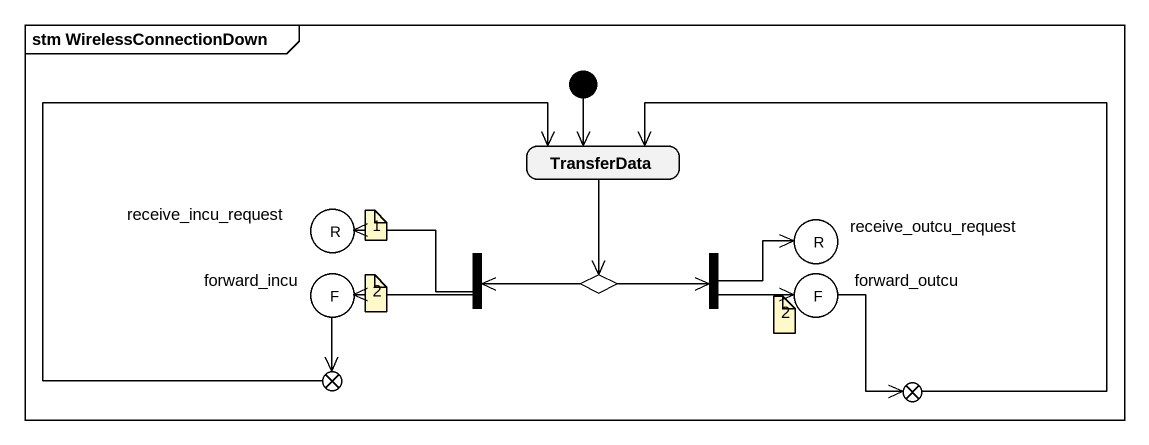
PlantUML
@startuml
mainframe stm WirelessConnectionDown
hide empty description
state TransferData
state receive_incu_request <<choice>>
state receive_outcu_request <<choice>>
state forward_incu <<choice>>
state fork1 <<fork>>
state choice1 <<choice>>
state fork2 <<fork>>
state forward_outcu <<choice>>
state exit1 <<choice>>
state exit2 <<choice>>
[*] --> TransferData
TransferData --> choice1
forward_incu --> exit1
fork1 -left-> receive_incu_request
fork1 -left-> forward_incu
choice1 -left-> fork1
choice1 -right-> fork2
fork2 -right-> receive_outcu_request
fork2 -right-> forward_outcu
forward_outcu --> exit2
exit1 -up-> TransferData
exit2 -up-> TransferData
note as N1
  R
end note
note as N2
  1
end note
note as N3
  R
end note
note as N4
  F
end note
note as N5
  2
end note
note as N6
  2
end note
note as N7
  F
end note
@enduml
